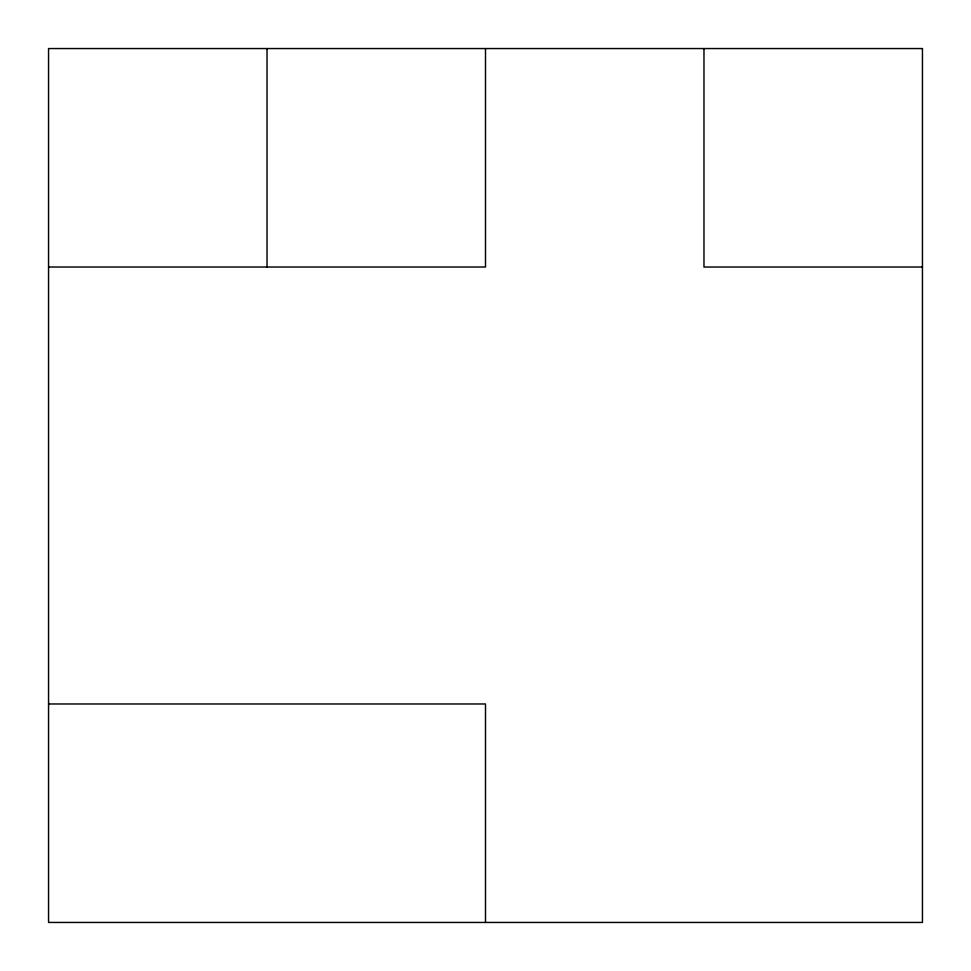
<?xml version="1.0" encoding="UTF-8"?>
<svg xmlns="http://www.w3.org/2000/svg" width="971" height="971" viewBox="0 0 971 971"><rect width="100%" height="100%" fill="white"/><g stroke="black" fill="none" stroke-linecap="round" stroke-linejoin="round"><path stroke-width="1.46" d="M48.55 267.025L485.5 267.025L485.5 48.55M922.45 267.025L703.975 267.025L703.975 48.55M48.55 703.975L485.5 703.975L485.5 922.45M267.025 48.55L267.025 267.025M922.45 48.55L48.55 48.55L48.55 922.45L922.45 922.45L922.45 48.55"/></g></svg>
